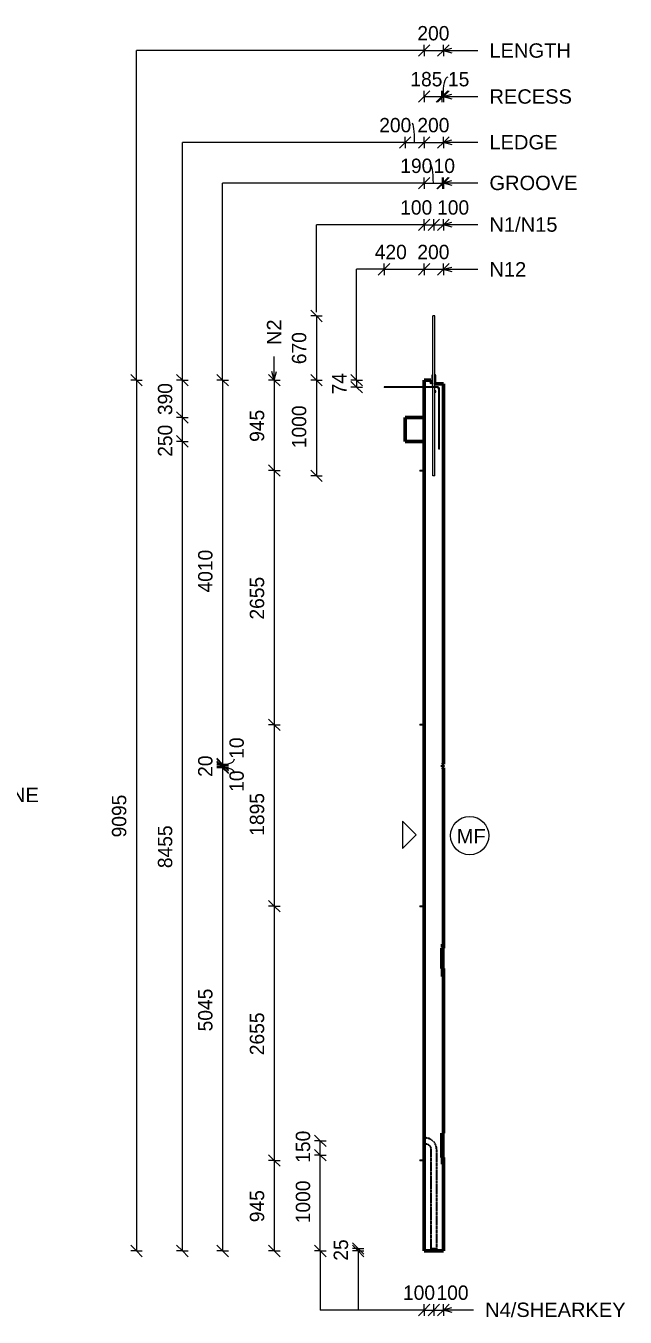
# Model space of a CAD drawing. Header units: millimetres. Extents: x 1002 to 19652, y -2551 to 13126.
# Drawn here: x 13392 to 19652, y -2087 to 11400 of the extents above; entities that cross this region are included whole.
import ezdxf

# ---------------------------------------------------------------- set-up
doc = ezdxf.new("R2010")
doc.units = ezdxf.units.MM
doc.linetypes.add('Dash', pattern=[6.36, 3.18, -3.18])
for name, color, linetype, lineweight in [('A-ANNO-DIMS', 211, 'Continuous', 9), ('A-ANNO-DIMS-60', 211, 'Continuous', 9), ('A-DETL-THIN', 151, 'Continuous', 18), ('A-GENM', 13, 'Continuous', 18), ('A-WALL', 113, 'Continuous', 25), ('A-WALL-HDLN', 110, 'Dash', 25), ('G-ANNO-TEXT', 231, 'Continuous', 9), ('S-BEAM', 12, 'Continuous', 18), ('S-RBAR', 171, 'Continuous', 18)]:
    doc.layers.add(name, color=color, linetype=linetype, lineweight=lineweight)
doc.styles.add('Arial_1', font='arial.ttf', dxfattribs={"height": 150})
doc.styles.add('Nirmala UI Semilight', font='NirmalaS.ttf', dxfattribs={"height": 150})
doc.dimstyles.new('Arrow_Filled_-_2_5_NI_UI', dxfattribs={"dimscale": 304.8, "dimtxt": 157.104592, "dimasz": 0.393701, "dimexe": 0.19685, "dimexo": 0.0625, "dimgap": 0.19685, "dimtad": 1, "dimdec": 0, "dimzin": 0, "dimdsep": 46, "dimtxsty": 'Nirmala UI Semilight', "dimblk1": 'OBLIQUE', "dimblk2": 'OBLIQUE', "dimsah": 1, "dimcen": 0.09, "dimazin": 0, "dimtfac": 1, "dimtdec": 4, "dimtix": 1, "dimtmove": 2, "dimatfit": 3, "dimfxl": 0.19685, "dimfxlon": 1, "dimtvp": 1, "dimtolj": 1, "dimtzin": 0, "dimarcsym": 2})
doc.dimstyles.new('Arrow_Filled_-_2_5_NI_UI_1', dxfattribs={"dimscale": 304.8, "dimtxt": 157.104592, "dimasz": 0.393701, "dimexe": 0.19685, "dimexo": 0.0625, "dimgap": 0.19685, "dimtad": 1, "dimdec": 0, "dimzin": 0, "dimdsep": 46, "dimtxsty": 'Nirmala UI Semilight', "dimblk1": 'OBLIQUE', "dimblk2": 'OBLIQUE', "dimsah": 1, "dimcen": 0.09, "dimazin": 0, "dimtfac": 1, "dimtdec": 4, "dimtix": 1, "dimtmove": 0, "dimatfit": 3, "dimfxl": 0.19685, "dimfxlon": 1, "dimtvp": 1, "dimtolj": 1, "dimtzin": 0, "dimarcsym": 2})
doc.dimstyles.new('Arrow_Filled_-_2_5_NI_UI_2', dxfattribs={"dimscale": 304.8, "dimtxt": 157.104592, "dimasz": 0.393701, "dimexe": 0.19685, "dimexo": 0.0625, "dimgap": 0.19685, "dimtad": 1, "dimdec": 0, "dimzin": 0, "dimdsep": 46, "dimtxsty": 'Nirmala UI Semilight', "dimblk1": 'OBLIQUE', "dimblk2": 'OBLIQUE', "dimsah": 1, "dimcen": 0.09, "dimazin": 0, "dimtfac": 1, "dimtdec": 4, "dimtix": 1, "dimtmove": 1, "dimatfit": 3, "dimfxl": 0.19685, "dimfxlon": 1, "dimtvp": 1, "dimtolj": 1, "dimtzin": 0, "dimarcsym": 2})

# ---------------------------------------------------------------- blocks, each defined once
blk = doc.blocks.new('M_Rectangular Corbel - M_Rectangular Corbel-2189266-Elevation Right')
at = {"layer": 'S-BEAM', "lineweight": 50}
for p, q in [((12914, 7310), (12714, 7310)), ((12714, 7310), (12714, 7060)), ((12914, 7060), (12914, 7310)), ((12714, 7060), (12914, 7060))]:
    blk.add_line(p, q, dxfattribs=at)
blk = doc.blocks.new('RR spread anchor face based - RR-SA-4_0-180-1726831-Elevation Right')
at = {"layer": 'A-GENM'}
for p, q in [((12996, 7754), (12994, 7749)), ((12994, 7749), (12994, 7661)), ((13004, 7754), (12996, 7754)), ((13031, 7754), (13024, 7754)), ((13034, 7749), (13031, 7754)), ((13034, 7660), (13034, 7749)), ((13034, 7587), (13024, 7587)), ((13024, 7575), (13034, 7575)), ((13034, 7575), (13034, 7587))]:
    blk.add_line(p, q, dxfattribs=at)
blk = doc.blocks.new('RR spread anchor face based - RR-SA-2_5-200-1726821-Elevation Right')
at = {"layer": 'A-GENM'}
for p, q in [((12869, 6760), (12874, 6760)), ((12869, 6760), (12869, 6750)), ((12874, 6750), (12869, 6750)), ((12874, 6760), (12914, 6760)), ((12874, 6760), (12874, 6750)), ((12914, 6750), (12874, 6750))]:
    blk.add_line(p, q, dxfattribs=at)
blk = doc.blocks.new('DIMBLOCK110-Elevation Right')
at = {"layer": 'A-ANNO-DIMS-60'}
for p, q in [((14547, 7700), (14487, 7760)), ((14547, 7700), (14487, 7700)), ((14547, 7700), (14547, -1395)), ((14547, 7700), (14607, 7640)), ((14547, 7700), (14607, 7700)), ((14547, -1395), (14487, -1335)), ((14547, -1395), (14487, -1395)), ((14547, -1395), (14607, -1455)), ((14547, -1395), (14607, -1395))]:
    blk.add_line(p, q, dxfattribs=at)
at = {"layer": 'A-ANNO-DIMS-60', "color": 0, "insert": (14291, 2924), "char_height": 150, "width": 548.44, "attachment_point": 1, "rotation": 90, "line_spacing_factor": 1.142579, "style": 'Nirmala UI Semilight'}
blk.add_mtext('9095', dxfattribs=at)
blk = doc.blocks.new('_Oblique')
at = {"color": 0, "linetype": 'ByBlock', "lineweight": -2}
blk.add_line((-0.5, -0.5), (0.5, 0.5), dxfattribs=at)
blk = doc.blocks.new('DIMBLOCK111-Elevation Right')
at = {"layer": 'A-ANNO-DIMS-60'}
for p, q in [((16863, -1370), (16803, -1310)), ((16863, -1395), (16803, -1335)), ((16863, -1370), (16803, -1370)), ((16863, -1395), (16803, -1395)), ((16863, -1395), (16863, -1370)), ((16863, -1370), (16923, -1430)), ((16863, -1370), (16923, -1370)), ((16863, -1395), (16923, -1455)), ((16863, -1395), (16923, -1395))]:
    blk.add_line(p, q, dxfattribs=at)
at = {"layer": 'A-ANNO-DIMS-60', "color": 0, "insert": (16607, -1497), "char_height": 150, "width": 274.22, "attachment_point": 1, "rotation": 90, "line_spacing_factor": 1.142579, "style": 'Nirmala UI Semilight'}
blk.add_mtext('25', dxfattribs=at)
blk = doc.blocks.new('DIMBLOCK112-Elevation Right')
at = {"layer": 'A-ANNO-DIMS-60'}
for p, q in [((16467, -395), (16407, -335)), ((16467, -395), (16407, -395)), ((16467, -1395), (16467, -395)), ((16467, -395), (16527, -455)), ((16467, -395), (16527, -395)), ((16467, -1395), (16407, -1335)), ((16467, -1395), (16407, -1395)), ((16467, -1395), (16527, -1455)), ((16467, -1395), (16527, -1395))]:
    blk.add_line(p, q, dxfattribs=at)
at = {"layer": 'A-ANNO-DIMS-60', "color": 0, "insert": (16211, -1106), "char_height": 150, "width": 507.31, "attachment_point": 1, "rotation": 90, "line_spacing_factor": 1.142579, "style": 'Nirmala UI Semilight'}
blk.add_mtext('1000', dxfattribs=at)
blk = doc.blocks.new('DIMBLOCK113-Elevation Right')
at = {"layer": 'A-ANNO-DIMS-60'}
for p, q in [((16467, -245), (16407, -185)), ((16467, -245), (16407, -245)), ((16467, -395), (16467, -245)), ((16467, -245), (16527, -305)), ((16467, -245), (16527, -245)), ((16467, -395), (16407, -335)), ((16467, -395), (16407, -395)), ((16467, -395), (16527, -455)), ((16467, -395), (16527, -395))]:
    blk.add_line(p, q, dxfattribs=at)
at = {"layer": 'A-ANNO-DIMS-60', "color": 0, "insert": (16211, -474), "char_height": 150, "width": 370.2, "attachment_point": 1, "rotation": 90, "line_spacing_factor": 1.142579, "style": 'Nirmala UI Semilight'}
blk.add_mtext('150', dxfattribs=at)
blk = doc.blocks.new('DIMBLOCK114-Elevation Right')
at = {"layer": 'A-ANNO-DIMS-60'}
for p, q in [((15027, 7060), (14967, 7120)), ((15027, 7060), (14967, 7060)), ((15027, -1395), (15027, 7060)), ((15027, 7060), (15087, 7000)), ((15027, 7060), (15087, 7060)), ((15027, -1395), (14967, -1335)), ((15027, -1395), (14967, -1395)), ((15027, -1395), (15087, -1455)), ((15027, -1395), (15087, -1395))]:
    blk.add_line(p, q, dxfattribs=at)
at = {"layer": 'A-ANNO-DIMS-60', "color": 0, "insert": (14771, 2603), "char_height": 150, "width": 551.87, "attachment_point": 1, "rotation": 90, "line_spacing_factor": 1.142579, "style": 'Nirmala UI Semilight'}
blk.add_mtext('8455', dxfattribs=at)
blk = doc.blocks.new('DIMBLOCK115-Elevation Right')
at = {"layer": 'A-ANNO-DIMS-60'}
for p, q in [((15027, 7310), (14967, 7370)), ((15027, 7310), (14967, 7310)), ((15027, 7060), (15027, 7310)), ((15027, 7310), (15087, 7250)), ((15027, 7310), (15087, 7310)), ((15027, 7060), (14967, 7120)), ((15027, 7060), (14967, 7060)), ((15027, 7060), (15087, 7000)), ((15027, 7060), (15087, 7060))]:
    blk.add_line(p, q, dxfattribs=at)
at = {"layer": 'A-ANNO-DIMS-60', "color": 0, "insert": (14771, 6899), "char_height": 150, "width": 411.33, "attachment_point": 1, "rotation": 90, "line_spacing_factor": 1.142579, "style": 'Nirmala UI Semilight'}
blk.add_mtext('250', dxfattribs=at)
blk = doc.blocks.new('DIMBLOCK116-Elevation Right')
at = {"layer": 'A-ANNO-DIMS-60'}
for p, q in [((15027, 7700), (14967, 7760)), ((15027, 7700), (14967, 7700)), ((15027, 7310), (15027, 7700)), ((15027, 7700), (15087, 7640)), ((15027, 7700), (15087, 7700)), ((15027, 7310), (14967, 7370)), ((15027, 7310), (14967, 7310)), ((15027, 7310), (15087, 7250)), ((15027, 7310), (15087, 7310))]:
    blk.add_line(p, q, dxfattribs=at)
at = {"layer": 'A-ANNO-DIMS-60', "color": 0, "insert": (14771, 7334), "char_height": 150, "width": 411.33, "attachment_point": 1, "rotation": 90, "line_spacing_factor": 1.142579, "style": 'Nirmala UI Semilight'}
blk.add_mtext('390', dxfattribs=at)
blk = doc.blocks.new('DIMBLOCK117-Elevation Right')
at = {"layer": 'A-ANNO-DIMS-60'}
for p, q in [((15987, 7700), (15927, 7760)), ((15987, 7700), (15927, 7700)), ((15987, 7700), (15987, 6755)), ((15987, 7700), (16047, 7640)), ((15987, 7700), (16047, 7700)), ((15987, 6755), (15927, 6815)), ((15987, 6755), (15927, 6755)), ((15987, 6755), (16047, 6695)), ((15987, 6755), (16047, 6755))]:
    blk.add_line(p, q, dxfattribs=at)
at = {"layer": 'A-ANNO-DIMS-60', "color": 0, "insert": (15731, 7055), "char_height": 150, "width": 414.76, "attachment_point": 1, "rotation": 90, "line_spacing_factor": 1.142579, "style": 'Nirmala UI Semilight'}
blk.add_mtext('945', dxfattribs=at)
blk = doc.blocks.new('DIMBLOCK118-Elevation Right')
at = {"layer": 'A-ANNO-DIMS-60'}
for p, q in [((15987, 6755), (15927, 6815)), ((15987, 6755), (15927, 6755)), ((15987, 6755), (15987, 4100)), ((15987, 6755), (16047, 6695)), ((15987, 6755), (16047, 6755)), ((15987, 4100), (15927, 4160)), ((15987, 4100), (15927, 4100)), ((15987, 4100), (16047, 4040)), ((15987, 4100), (16047, 4100))]:
    blk.add_line(p, q, dxfattribs=at)
at = {"layer": 'A-ANNO-DIMS-60', "color": 0, "insert": (15731, 5199), "char_height": 150, "width": 548.44, "attachment_point": 1, "rotation": 90, "line_spacing_factor": 1.142579, "style": 'Nirmala UI Semilight'}
blk.add_mtext('2655', dxfattribs=at)
blk = doc.blocks.new('DIMBLOCK119-Elevation Right')
at = {"layer": 'A-ANNO-DIMS-60'}
for p, q in [((15987, 4100), (15927, 4160)), ((15987, 4100), (15927, 4100)), ((15987, 4100), (15987, 2205)), ((15987, 4100), (16047, 4040)), ((15987, 4100), (16047, 4100)), ((15987, 2205), (15927, 2265)), ((15987, 2205), (15927, 2205)), ((15987, 2205), (16047, 2145)), ((15987, 2205), (16047, 2205))]:
    blk.add_line(p, q, dxfattribs=at)
at = {"layer": 'A-ANNO-DIMS-60', "color": 0, "insert": (15731, 2941), "char_height": 150, "width": 507.31, "attachment_point": 1, "rotation": 90, "line_spacing_factor": 1.142579, "style": 'Nirmala UI Semilight'}
blk.add_mtext('1895', dxfattribs=at)
blk = doc.blocks.new('DIMBLOCK120-Elevation Right')
at = {"layer": 'A-ANNO-DIMS-60'}
for p, q in [((15987, 2205), (15927, 2265)), ((15987, 2205), (15927, 2205)), ((15987, 2205), (15987, -450)), ((15987, 2205), (16047, 2145)), ((15987, 2205), (16047, 2205)), ((15987, -450), (15927, -390)), ((15987, -450), (15927, -450)), ((15987, -450), (16047, -510)), ((15987, -450), (16047, -450))]:
    blk.add_line(p, q, dxfattribs=at)
at = {"layer": 'A-ANNO-DIMS-60', "color": 0, "insert": (15731, 649), "char_height": 150, "width": 548.44, "attachment_point": 1, "rotation": 90, "line_spacing_factor": 1.142579, "style": 'Nirmala UI Semilight'}
blk.add_mtext('2655', dxfattribs=at)
blk = doc.blocks.new('DIMBLOCK121-Elevation Right')
at = {"layer": 'A-ANNO-DIMS-60'}
for p, q in [((15987, -450), (15927, -390)), ((15987, -450), (15927, -450)), ((15987, -450), (15987, -1395)), ((15987, -450), (16047, -510)), ((15987, -450), (16047, -450)), ((15987, -1395), (15927, -1335)), ((15987, -1395), (15927, -1395)), ((15987, -1395), (16047, -1455)), ((15987, -1395), (16047, -1395))]:
    blk.add_line(p, q, dxfattribs=at)
at = {"layer": 'A-ANNO-DIMS-60', "color": 0, "insert": (15731, -1095), "char_height": 150, "width": 414.76, "attachment_point": 1, "rotation": 90, "line_spacing_factor": 1.142579, "style": 'Nirmala UI Semilight'}
blk.add_mtext('945', dxfattribs=at)
blk = doc.blocks.new('DIMBLOCK122-Elevation Right')
at = {"layer": 'A-ANNO-DIMS-60'}
for p, q in [((17553, 9757), (17493, 9697)), ((17553, 9757), (17613, 9817)), ((17553, 9757), (17553, 9817)), ((17553, 9757), (17743, 9757)), ((17553, 9757), (17553, 9697)), ((17743, 9757), (17683, 9697)), ((17743, 9757), (17803, 9817)), ((17743, 9757), (17743, 9817)), ((17743, 9757), (17743, 9697))]:
    blk.add_line(p, q, dxfattribs=at)
blk.add_ellipse((17612, 9757), major_axis=(0, 203), ratio=0.177622, start_param=4.712389, end_param=6.283185, dxfattribs=at)
at = {"layer": 'A-ANNO-DIMS-60', "color": 0, "insert": (17303, 10013), "char_height": 150, "width": 370.2, "attachment_point": 1, "line_spacing_factor": 1.142579, "style": 'Nirmala UI Semilight'}
blk.add_mtext('190', dxfattribs=at)
blk = doc.blocks.new('DIMBLOCK123-Elevation Right')
at = {"layer": 'A-ANNO-DIMS-60'}
for p, q in [((17743, 9757), (17683, 9697)), ((17753, 9757), (17693, 9697)), ((17743, 9757), (17803, 9817)), ((17743, 9757), (17743, 9817)), ((17743, 9757), (17753, 9757)), ((17743, 9757), (17743, 9697)), ((17753, 9757), (17813, 9817)), ((17753, 9757), (17753, 9817)), ((17753, 9757), (17753, 9697))]:
    blk.add_line(p, q, dxfattribs=at)
at = {"layer": 'A-ANNO-DIMS-60', "color": 0, "insert": (17651, 10013), "char_height": 150, "width": 233.09, "attachment_point": 1, "line_spacing_factor": 1.142579, "style": 'Nirmala UI Semilight'}
blk.add_mtext('10', dxfattribs=at)
blk = doc.blocks.new('DIMBLOCK124-Elevation Right')
at = {"layer": 'A-ANNO-DIMS-60'}
for p, q in [((15447, 7700), (15387, 7760)), ((15447, 7700), (15387, 7700)), ((15447, 7700), (15447, 3690)), ((15447, 7700), (15507, 7640)), ((15447, 7700), (15507, 7700)), ((15447, 3690), (15387, 3750)), ((15447, 3690), (15387, 3690)), ((15447, 3690), (15507, 3630)), ((15447, 3690), (15507, 3690))]:
    blk.add_line(p, q, dxfattribs=at)
at = {"layer": 'A-ANNO-DIMS-60', "color": 0, "insert": (15191, 5482), "char_height": 150, "width": 510.73, "attachment_point": 1, "rotation": 90, "line_spacing_factor": 1.142579, "style": 'Nirmala UI Semilight'}
blk.add_mtext('4010', dxfattribs=at)
blk = doc.blocks.new('DIMBLOCK125-Elevation Right')
at = {"layer": 'A-ANNO-DIMS-60'}
for p, q in [((15447, 3690), (15387, 3750)), ((15447, 3680), (15387, 3740)), ((15447, 3690), (15387, 3690)), ((15447, 3680), (15387, 3680)), ((15447, 3690), (15447, 3680)), ((15447, 3690), (15507, 3630)), ((15447, 3690), (15507, 3690)), ((15447, 3680), (15507, 3620)), ((15447, 3680), (15507, 3680))]:
    blk.add_line(p, q, dxfattribs=at)
blk.add_ellipse((15447, 3745), major_axis=(124, 0), ratio=0.485739, start_param=4.712389, end_param=6.283185, dxfattribs=at)
at = {"layer": 'A-ANNO-DIMS-60', "color": 0, "insert": (15518, 3745), "char_height": 150, "width": 233.09, "attachment_point": 1, "rotation": 90, "line_spacing_factor": 1.142579, "style": 'Nirmala UI Semilight'}
blk.add_mtext('10', dxfattribs=at)
blk = doc.blocks.new('DIMBLOCK126-Elevation Right')
at = {"layer": 'A-ANNO-DIMS-60'}
for p, q in [((15447, 3680), (15387, 3740)), ((15447, 3660), (15387, 3720)), ((15447, 3680), (15387, 3680)), ((15447, 3660), (15387, 3660)), ((15447, 3680), (15447, 3660)), ((15447, 3680), (15507, 3620)), ((15447, 3680), (15507, 3680)), ((15447, 3660), (15507, 3600)), ((15447, 3660), (15507, 3660))]:
    blk.add_line(p, q, dxfattribs=at)
at = {"layer": 'A-ANNO-DIMS-60', "color": 0, "insert": (15191, 3556), "char_height": 150, "width": 274.22, "attachment_point": 1, "rotation": 90, "line_spacing_factor": 1.142579, "style": 'Nirmala UI Semilight'}
blk.add_mtext('20', dxfattribs=at)
blk = doc.blocks.new('DIMBLOCK127-Elevation Right')
at = {"layer": 'A-ANNO-DIMS-60'}
for p, q in [((15447, 3660), (15387, 3720)), ((15447, 3650), (15387, 3710)), ((15447, 3660), (15387, 3660)), ((15447, 3650), (15387, 3650)), ((15447, 3660), (15447, 3650)), ((15447, 3660), (15507, 3600)), ((15447, 3660), (15507, 3660)), ((15447, 3650), (15507, 3590)), ((15447, 3650), (15507, 3650))]:
    blk.add_line(p, q, dxfattribs=at)
blk.add_ellipse((15447, 3595), major_axis=(124, 0), ratio=0.485567, start_param=0, end_param=1.570796, dxfattribs=at)
at = {"layer": 'A-ANNO-DIMS-60', "color": 0, "insert": (15518, 3400), "char_height": 150, "width": 233.09, "attachment_point": 1, "rotation": 90, "line_spacing_factor": 1.142579, "style": 'Nirmala UI Semilight'}
blk.add_mtext('10', dxfattribs=at)
blk = doc.blocks.new('DIMBLOCK128-Elevation Right')
at = {"layer": 'A-ANNO-DIMS-60'}
for p, q in [((15447, 3650), (15387, 3710)), ((15447, 3650), (15387, 3650)), ((15447, 3650), (15447, -1395)), ((15447, 3650), (15507, 3590)), ((15447, 3650), (15507, 3650)), ((15447, -1395), (15387, -1335)), ((15447, -1395), (15387, -1395)), ((15447, -1395), (15507, -1455)), ((15447, -1395), (15507, -1395))]:
    blk.add_line(p, q, dxfattribs=at)
at = {"layer": 'A-ANNO-DIMS-60', "color": 0, "insert": (15191, 898), "char_height": 150, "width": 551.87, "attachment_point": 1, "rotation": 90, "line_spacing_factor": 1.142579, "style": 'Nirmala UI Semilight'}
blk.add_mtext('5045', dxfattribs=at)
blk = doc.blocks.new('DIMBLOCK129-Elevation Right')
at = {"layer": 'A-ANNO-DIMS-60'}
for p, q in [((17553, 11142), (17613, 11202)), ((17553, 11142), (17553, 11202)), ((17753, 11142), (17813, 11202)), ((17753, 11142), (17753, 11202)), ((17553, 11142), (17493, 11082)), ((17553, 11142), (17753, 11142)), ((17553, 11142), (17553, 11082)), ((17753, 11142), (17693, 11082)), ((17753, 11142), (17753, 11082))]:
    blk.add_line(p, q, dxfattribs=at)
at = {"layer": 'A-ANNO-DIMS-60', "color": 0, "insert": (17481, 11398), "char_height": 150, "width": 411.33, "attachment_point": 1, "line_spacing_factor": 1.142579, "style": 'Nirmala UI Semilight'}
blk.add_mtext('200', dxfattribs=at)
blk = doc.blocks.new('DIMBLOCK130-Elevation Right')
at = {"layer": 'A-ANNO-DIMS-60'}
for p, q in [((17553, 9322), (17493, 9262)), ((17553, 9322), (17613, 9382)), ((17553, 9322), (17553, 9382)), ((17553, 9322), (17653, 9322)), ((17553, 9322), (17553, 9262)), ((17653, 9322), (17593, 9262)), ((17653, 9322), (17713, 9382)), ((17653, 9322), (17653, 9382)), ((17653, 9322), (17653, 9262))]:
    blk.add_line(p, q, dxfattribs=at)
at = {"layer": 'A-ANNO-DIMS-60', "color": 0, "insert": (17302, 9578), "char_height": 150, "width": 370.2, "attachment_point": 1, "line_spacing_factor": 1.142579, "style": 'Nirmala UI Semilight'}
blk.add_mtext('100', dxfattribs=at)
blk = doc.blocks.new('DIMBLOCK131-Elevation Right')
at = {"layer": 'A-ANNO-DIMS-60'}
for p, q in [((17653, 9322), (17593, 9262)), ((17653, 9322), (17713, 9382)), ((17653, 9322), (17653, 9382)), ((17653, 9322), (17753, 9322)), ((17653, 9322), (17653, 9262)), ((17753, 9322), (17693, 9262)), ((17753, 9322), (17813, 9382)), ((17753, 9322), (17753, 9382)), ((17753, 9322), (17753, 9262))]:
    blk.add_line(p, q, dxfattribs=at)
at = {"layer": 'A-ANNO-DIMS-60', "color": 0, "insert": (17687, 9578), "char_height": 150, "width": 370.2, "attachment_point": 1, "line_spacing_factor": 1.142579, "style": 'Nirmala UI Semilight'}
blk.add_mtext('100', dxfattribs=at)
blk = doc.blocks.new('DIMBLOCK132-Elevation Right')
at = {"layer": 'A-ANNO-DIMS-60'}
for p, q in [((17353, 10182), (17293, 10122)), ((17353, 10182), (17413, 10242)), ((17353, 10182), (17353, 10242)), ((17353, 10182), (17553, 10182)), ((17353, 10182), (17353, 10122)), ((17553, 10182), (17493, 10122)), ((17553, 10182), (17613, 10242)), ((17553, 10182), (17553, 10242)), ((17553, 10182), (17553, 10122))]:
    blk.add_line(p, q, dxfattribs=at)
blk.add_ellipse((17426, 10182), major_axis=(0, 203), ratio=0.132512, start_param=4.712389, end_param=6.283185, dxfattribs=at)
at = {"layer": 'A-ANNO-DIMS-60', "color": 0, "insert": (17083, 10438), "char_height": 150, "width": 411.33, "attachment_point": 1, "line_spacing_factor": 1.142579, "style": 'Nirmala UI Semilight'}
blk.add_mtext('200', dxfattribs=at)
blk = doc.blocks.new('DIMBLOCK133-Elevation Right')
at = {"layer": 'A-ANNO-DIMS-60'}
for p, q in [((17553, 10182), (17493, 10122)), ((17553, 10182), (17613, 10242)), ((17553, 10182), (17553, 10242)), ((17553, 10182), (17753, 10182)), ((17553, 10182), (17553, 10122)), ((17753, 10182), (17693, 10122)), ((17753, 10182), (17813, 10242)), ((17753, 10182), (17753, 10242)), ((17753, 10182), (17753, 10122))]:
    blk.add_line(p, q, dxfattribs=at)
at = {"layer": 'A-ANNO-DIMS-60', "color": 0, "insert": (17481, 10438), "char_height": 150, "width": 411.33, "attachment_point": 1, "line_spacing_factor": 1.142579, "style": 'Nirmala UI Semilight'}
blk.add_mtext('200', dxfattribs=at)
blk = doc.blocks.new('DIMBLOCK134-Elevation Right')
at = {"layer": 'A-ANNO-DIMS-60'}
for p, q in [((16427, 8370), (16367, 8430)), ((16427, 8370), (16367, 8370)), ((16427, 8370), (16427, 7700)), ((16427, 8370), (16487, 8310)), ((16427, 8370), (16487, 8370)), ((16427, 7700), (16367, 7760)), ((16427, 7700), (16367, 7700)), ((16427, 7700), (16487, 7640)), ((16427, 7700), (16487, 7700))]:
    blk.add_line(p, q, dxfattribs=at)
at = {"layer": 'A-ANNO-DIMS-60', "color": 0, "insert": (16171, 7866), "char_height": 150, "width": 404.47, "attachment_point": 1, "rotation": 90, "line_spacing_factor": 1.142579, "style": 'Nirmala UI Semilight'}
blk.add_mtext('670', dxfattribs=at)
blk = doc.blocks.new('DIMBLOCK135-Elevation Right')
at = {"layer": 'A-ANNO-DIMS-60'}
for p, q in [((16427, 7700), (16367, 7760)), ((16427, 7700), (16367, 7700)), ((16427, 7700), (16427, 6700)), ((16427, 7700), (16487, 7640)), ((16427, 7700), (16487, 7700)), ((16427, 6700), (16367, 6760)), ((16427, 6700), (16367, 6700)), ((16427, 6700), (16487, 6640)), ((16427, 6700), (16487, 6700))]:
    blk.add_line(p, q, dxfattribs=at)
at = {"layer": 'A-ANNO-DIMS-60', "color": 0, "insert": (16171, 6989), "char_height": 150, "width": 507.31, "attachment_point": 1, "rotation": 90, "line_spacing_factor": 1.142579, "style": 'Nirmala UI Semilight'}
blk.add_mtext('1000', dxfattribs=at)
blk = doc.blocks.new('DIMBLOCK136-Elevation Right')
at = {"layer": 'A-ANNO-DIMS-60'}
for p, q in [((16847, 7700), (16787, 7760)), ((16847, 7700), (16787, 7700)), ((16847, 7700), (16847, 7626)), ((16847, 7700), (16907, 7640)), ((16847, 7700), (16907, 7700)), ((16847, 7626), (16787, 7686)), ((16847, 7626), (16787, 7626)), ((16847, 7626), (16907, 7566)), ((16847, 7626), (16907, 7626))]:
    blk.add_line(p, q, dxfattribs=at)
at = {"layer": 'A-ANNO-DIMS-60', "color": 0, "insert": (16591, 7550), "char_height": 150, "width": 270.79, "attachment_point": 1, "rotation": 90, "line_spacing_factor": 1.142579, "style": 'Nirmala UI Semilight'}
blk.add_mtext('74', dxfattribs=at)
blk = doc.blocks.new('DIMBLOCK137-Elevation Right')
at = {"layer": 'A-ANNO-DIMS-60'}
for p, q in [((17133, 8857), (17193, 8917)), ((17133, 8857), (17133, 8917)), ((17553, 8857), (17613, 8917)), ((17553, 8857), (17553, 8917)), ((17133, 8857), (17073, 8797)), ((17133, 8857), (17553, 8857)), ((17133, 8857), (17133, 8797)), ((17553, 8857), (17493, 8797)), ((17553, 8857), (17553, 8797))]:
    blk.add_line(p, q, dxfattribs=at)
at = {"layer": 'A-ANNO-DIMS-60', "color": 0, "insert": (17036, 9113), "char_height": 150, "width": 414.76, "attachment_point": 1, "line_spacing_factor": 1.142579, "style": 'Nirmala UI Semilight'}
blk.add_mtext('420', dxfattribs=at)
blk = doc.blocks.new('DIMBLOCK138-Elevation Right')
at = {"layer": 'A-ANNO-DIMS-60'}
for p, q in [((17553, 8857), (17613, 8917)), ((17553, 8857), (17553, 8917)), ((17753, 8857), (17813, 8917)), ((17753, 8857), (17753, 8917)), ((17553, 8857), (17493, 8797)), ((17553, 8857), (17753, 8857)), ((17553, 8857), (17553, 8797)), ((17753, 8857), (17693, 8797)), ((17753, 8857), (17753, 8797))]:
    blk.add_line(p, q, dxfattribs=at)
at = {"layer": 'A-ANNO-DIMS-60', "color": 0, "insert": (17481, 9113), "char_height": 150, "width": 411.33, "attachment_point": 1, "line_spacing_factor": 1.142579, "style": 'Nirmala UI Semilight'}
blk.add_mtext('200', dxfattribs=at)
blk = doc.blocks.new('DIMBLOCK139-Elevation Right')
at = {"layer": 'A-ANNO-DIMS-60'}
for p, q in [((17553, -2012), (17493, -2072)), ((17553, -2012), (17613, -1952)), ((17553, -2012), (17553, -1952)), ((17553, -2012), (17653, -2012)), ((17553, -2012), (17553, -2072)), ((17653, -2012), (17593, -2072)), ((17653, -2012), (17713, -1952)), ((17653, -2012), (17653, -1952)), ((17653, -2012), (17653, -2072))]:
    blk.add_line(p, q, dxfattribs=at)
at = {"layer": 'A-ANNO-DIMS-60', "color": 0, "insert": (17331, -1756), "char_height": 150, "width": 370.2, "attachment_point": 1, "line_spacing_factor": 1.142579, "style": 'Nirmala UI Semilight'}
blk.add_mtext('100', dxfattribs=at)
blk = doc.blocks.new('DIMBLOCK140-Elevation Right')
at = {"layer": 'A-ANNO-DIMS-60'}
for p, q in [((17653, -2012), (17593, -2072)), ((17653, -2012), (17713, -1952)), ((17653, -2012), (17653, -1952)), ((17653, -2012), (17753, -2012)), ((17653, -2012), (17653, -2072)), ((17753, -2012), (17693, -2072)), ((17753, -2012), (17813, -1952)), ((17753, -2012), (17753, -1952)), ((17753, -2012), (17753, -2072))]:
    blk.add_line(p, q, dxfattribs=at)
at = {"layer": 'A-ANNO-DIMS-60', "color": 0, "insert": (17681, -1756), "char_height": 150, "width": 370.2, "attachment_point": 1, "line_spacing_factor": 1.142579, "style": 'Nirmala UI Semilight'}
blk.add_mtext('100', dxfattribs=at)
blk = doc.blocks.new('DIMBLOCK141-Elevation Right')
at = {"layer": 'A-ANNO-DIMS-60'}
for p, q in [((17553, 10662), (17493, 10602)), ((17553, 10662), (17613, 10722)), ((17553, 10662), (17553, 10722)), ((17553, 10662), (17738, 10662)), ((17553, 10662), (17553, 10602)), ((17738, 10662), (17678, 10602)), ((17738, 10662), (17798, 10722)), ((17738, 10662), (17738, 10722)), ((17738, 10662), (17738, 10602))]:
    blk.add_line(p, q, dxfattribs=at)
at = {"layer": 'A-ANNO-DIMS-60', "color": 0, "insert": (17408, 10918), "char_height": 150, "width": 370.2, "attachment_point": 1, "line_spacing_factor": 1.142579, "style": 'Nirmala UI Semilight'}
blk.add_mtext('185', dxfattribs=at)
blk = doc.blocks.new('DIMBLOCK142-Elevation Right')
at = {"layer": 'A-ANNO-DIMS-60'}
for p, q in [((17738, 10662), (17678, 10602)), ((17753, 10662), (17693, 10602)), ((17738, 10662), (17798, 10722)), ((17738, 10662), (17738, 10722)), ((17738, 10662), (17753, 10662)), ((17738, 10662), (17738, 10602)), ((17753, 10662), (17813, 10722)), ((17753, 10662), (17753, 10722)), ((17753, 10662), (17753, 10602))]:
    blk.add_line(p, q, dxfattribs=at)
blk.add_ellipse((17801, 10662), major_axis=(0, 203), ratio=0.276849, start_param=0, end_param=1.570796, dxfattribs=at)
at = {"layer": 'A-ANNO-DIMS-60', "color": 0, "insert": (17801, 10918), "char_height": 150, "width": 233.09, "attachment_point": 1, "line_spacing_factor": 1.142579, "style": 'Nirmala UI Semilight'}
blk.add_mtext('15', dxfattribs=at)

msp = doc.modelspace()

# ---------------------------------------------------------------- linework, layer by layer
at = {"layer": 'A-DETL-THIN'}
for p, q in [((14546.7, 7700), (14546.7, 11142.1)), ((17552.7, 11142.1), (14546.7, 11142.1)), ((15026.7, 7700), (15026.7, 10182.1)), ((17352.7, 10182.1), (15026.7, 10182.1)), ((15446.7, 7700), (15446.7, 9757.1)), ((17552.7, 9757.1), (15446.7, 9757.1)), ((16426.7, 8410), (16426.7, 9322.1)), ((17552.7, 9322.1), (16426.7, 9322.1)), ((16846.7, 7700), (16846.7, 8857.1)), ((17132.7, 8857.1), (16846.7, 8857.1)), ((17326.6, 3092.1), (17326.6, 2809.2)), ((17468.1, 2950.7), (17326.6, 3092.1)), ((17326.6, 2809.2), (17468.1, 2950.7)), ((16466.7, -1395), (16466.7, -2012.1)), ((16863, -1395), (16863, -2012.1)), ((17552.7, -2012.1), (16466.7, -2012.1))]:
    msp.add_line(p, q, dxfattribs=at)
msp.add_circle((18027.3, 2942.7), 200, dxfattribs=at)
at = {"layer": 'A-WALL', "lineweight": 50}
for p, q in [((17622.8, 7700), (17552.7, 7700)), ((17552.7, 7700), (17552.7, 7630)), ((17632.8, 7660), (17622.8, 7700)), ((17552.7, 7622), (17552.7, -1395)), ((17642.7, 7660), (17632.8, 7660)), ((17752.7, 7660), (17662.7, 7660)), ((17752.7, 3689.9), (17752.7, 7660)), ((17742.7, 3680), (17752.7, 3689.9)), ((17742.7, 3660), (17742.7, 3680)), ((17752.7, 3650.1), (17742.7, 3660)), ((17752.7, 1766), (17752.7, 3650.1)), ((17737.7, 1553.9), (17737.7, 1766)), ((17737.7, 1766), (17752.7, 1766)), ((17752.7, 1553.9), (17737.7, 1553.9)), ((17752.7, -163.4), (17752.7, 1553.9)), ((17737.7, -419.6), (17737.7, -163.4)), ((17737.7, -163.4), (17752.7, -163.4)), ((17752.7, -419.6), (17737.7, -419.6)), ((17752.7, -1395), (17752.7, -419.6)), ((17552.7, -1395), (17752.7, -1395))]:
    msp.add_line(p, q, dxfattribs=at)
at = {"layer": 'A-WALL'}
for p, q in [((17752.7, 1766), (17752.7, 1553.9)), ((17752.7, -163.4), (17752.7, -419.6))]:
    msp.add_line(p, q, dxfattribs=at)
at = {"layer": 'A-WALL-HDLN'}
for p, q in [((17752.7, 1810), (17737.7, 1810)), ((17737.7, 1766), (17737.7, 1810)), ((17752.7, 1772.2), (17737.7, 1772.2)), ((17737.7, 1510), (17737.7, 1553.9)), ((17737.7, 1510), (17752.7, 1510)), ((17737.7, 1472.2), (17737.7, 1509.2)), ((17737.7, 1472.2), (17752.7, 1472.2)), ((17562.7, -215), (17552.7, -215)), ((17752.7, -190), (17737.7, -190)), ((17552.7, -275), (17562.7, -275)), ((17622.7, -335), (17622.7, -1376.3)), ((17682.7, -1376.3), (17682.7, -335)), ((17737.7, -490), (17737.7, -420)), ((17737.7, -490), (17752.7, -490)), ((17615.2, -1395), (17622.6, -1376.3)), ((17625.2, -1370), (17680.2, -1370)), ((17682.7, -1376.3), (17690.2, -1395))]:
    msp.add_line(p, q, dxfattribs=at)
at = {"layer": 'A-WALL-HDLN', "flags": 128}
for points in [[(17682.7, -335), (17682.6, -330.2), (17682.3, -325.4), (17681.8, -320.6), (17681.1, -315.9), (17680.3, -311.2), (17679.2, -306.5), (17678, -301.8), (17676.6, -297.3), (17675, -292.7), (17673.2, -288.3), (17671.2, -283.9), (17669.1, -279.6), (17666.8, -275.4), (17664.3, -271.3), (17661.7, -267.2), (17658.9, -263.3), (17656, -259.5), (17652.9, -255.9), (17649.6, -252.3), (17646.3, -248.9), (17642.8, -245.6), (17639.1, -242.5), (17635.4, -239.5), (17631.5, -236.7), (17627.5, -234), (17623.4, -231.5), (17619.2, -229.2), (17614.9, -227), (17610.6, -225), (17606.1, -223.2), (17601.6, -221.5), (17597.1, -220), (17592.4, -218.8), (17587.8, -217.7), (17583.1, -216.7), (17578.3, -216), (17573.5, -215.5), (17568.8, -215.2), (17564, -215), (17562.7, -215)], [(17562.7, -275), (17565.1, -275), (17567.5, -275.2), (17569.8, -275.4), (17572.2, -275.8), (17574.6, -276.2), (17576.9, -276.7), (17579.2, -277.3), (17581.5, -278), (17583.8, -278.8), (17586, -279.7), (17588.2, -280.7), (17590.4, -281.8), (17592.5, -282.9), (17594.5, -284.2), (17596.5, -285.5), (17598.5, -286.9), (17600.4, -288.3), (17602.2, -289.9), (17604, -291.5), (17605.7, -293.2), (17607.3, -295), (17608.9, -296.8), (17610.4, -298.7), (17611.8, -300.6), (17613.1, -302.6), (17614.4, -304.6), (17615.6, -306.7), (17616.7, -308.9), (17617.7, -311), (17618.6, -313.3), (17619.4, -315.5), (17620.1, -317.8), (17620.8, -320.1), (17621.3, -322.4), (17621.8, -324.8), (17622.1, -327.2), (17622.4, -329.6), (17622.6, -332), (17622.7, -334.4), (17622.7, -335)], [(17625.2, -1370), (17624.1, -1372.7), (17623.3, -1374.7), (17622.8, -1375.9), (17622.7, -1376.2)], [(17682.6, -1376.2), (17682.5, -1375.9), (17682, -1374.7), (17681.2, -1372.7), (17680.2, -1370)]]:
    msp.add_lwpolyline(points, dxfattribs=at)
at = {"layer": 'G-ANNO-TEXT', "color": 7}
for p, q in [((17752.3, 11142), (17842.3, 11166.1)), ((17752.3, 11142), (17842.3, 11117.8)), ((17752.3, 11142), (18113.9, 11142)), ((17752.3, 10662), (17842.3, 10686.1)), ((17752.3, 10662), (17842.3, 10637.8)), ((17752.3, 10662), (18113.9, 10662)), ((17752.3, 10184.5), (17842.3, 10208.6)), ((17752.3, 10184.5), (17842.3, 10160.3)), ((17752.3, 10184.5), (18113.9, 10184.5)), ((17752.3, 9759.5), (17842.3, 9783.6)), ((17752.3, 9759.5), (17842.3, 9735.3)), ((17752.3, 9759.5), (18113.9, 9759.5)), ((17752.3, 9324.5), (17842.3, 9348.6)), ((17752.3, 9324.5), (17842.3, 9300.3)), ((17752.3, 9324.5), (18113.9, 9324.5)), ((17752.3, 8857), (17842.3, 8881.1)), ((17752.3, 8857), (17842.3, 8832.8)), ((17752.3, 8857), (18113.9, 8857)), ((15984.4, 7699.6), (15984.4, 7945.8)), ((15984.4, 7699.6), (15960.3, 7789.6)), ((15984.4, 7699.6), (16008.5, 7789.6)), ((17752.3, -2009.7), (17842.3, -1985.6)), ((17752.3, -2009.7), (17842.3, -2033.8)), ((17752.3, -2009.7), (18069, -2009.7))]:
    msp.add_line(p, q, dxfattribs=at)
at = {"layer": 'S-RBAR'}
for p, q in [((17662.7, 8370), (17642.7, 8370)), ((17642.7, 7630), (17642.7, 8370)), ((17662.7, 7630), (17662.7, 8370)), ((17688.7, 7630), (17132.7, 7630)), ((17132.7, 7630), (17132.7, 7622)), ((17688.7, 7622), (17132.7, 7622)), ((17642.7, 6700), (17642.7, 7622)), ((17662.7, 6700), (17662.7, 7622)), ((17704.7, 6980.3), (17704.7, 7606)), ((17712.7, 6980.3), (17712.7, 7606)), ((17712.7, 6980.3), (17704.7, 6980.3)), ((17662.7, 6700), (17642.7, 6700))]:
    msp.add_line(p, q, dxfattribs=at)
for radius in [24, 16]:
    msp.add_arc((17688.7, 7606), radius, 0, 90, dxfattribs=at)

# ---------------------------------------------------------------- block references
at = {"layer": 'A-GENM'}
for name, p in [('RR spread anchor face based - RR-SA-4_0-180-1726831-Elevation Right', (4638.9, 0)), ('RR spread anchor face based - RR-SA-2_5-200-1726821-Elevation Right', (4638.9, 0)), ('RR spread anchor face based - RR-SA-2_5-200-1726821-Elevation Right', (4638.9, -2655)), ('RR spread anchor face based - RR-SA-2_5-200-1726821-Elevation Right', (4638.9, -4550)), ('RR spread anchor face based - RR-SA-2_5-200-1726821-Elevation Right', (4638.9, -7205))]:
    msp.add_blockref(name, p, dxfattribs=at)
at = {"layer": 'S-BEAM'}
msp.add_blockref('M_Rectangular Corbel - M_Rectangular Corbel-2189266-Elevation Right', (4638.9, 0), dxfattribs=at)

# ---------------------------------------------------------------- texts
at = {"layer": 'G-ANNO-TEXT', "color": 7, "char_height": 150, "attachment_point": 1, "style": 'Arial_1'}
for s, insert, width in [('LENGTH', (18233.9, 11217), 1029.367), ('RECESS', (18233.9, 10737), 1038.987), ('LEDGE', (18233.9, 10259.5), 856.202), ('GROOVE', (18233.9, 9834.5), 1111.139), ('N1/N15', (18233.9, 9399.5), 856.202), ('N12', (18233.9, 8932), 461.772), ('MEZANNINE', (12293.2, 3442.5), 1486.329), ('MF', (17892.3, 3012.1), 360.759), ('N4/SHEARKEY', (18189, -1934.7), 1770.126)]:
    msp.add_mtext(s, dxfattribs=dict(at, insert=insert, width=width))
at = {"layer": 'G-ANNO-TEXT', "color": 7, "insert": (15909.4, 8065.8), "char_height": 150, "width": 322.278, "attachment_point": 1, "rotation": 90, "style": 'Arial_1'}
msp.add_mtext('N2', dxfattribs=at)

# ---------------------------------------------------------------- dimensions: what is measured, and where the dimension line sits
at = {"layer": 'A-ANNO-DIMS'}
for base, p1, p2, override, picture, middle in [((17752.7, 11142.1), (17552.7, 11082.1), (17752.7, 11082.1), {"dimpost": '<>', "dimfxl": 200}, 'DIMBLOCK129-Elevation Right', (17652.7, 11279.6)), ((17752.7, 10182.1), (17552.7, 10122.1), (17752.7, 10122.1), {"dimpost": '<>', "dimfxl": 200}, 'DIMBLOCK133-Elevation Right', (17652.7, 10319.6)), ((17752.7, 9757.1), (17742.7, 9697.1), (17752.7, 9697.1), {"dimpost": '<>', "dimfxl": 9.940727}, 'DIMBLOCK123-Elevation Right', (17747.7, 9895)), ((17752.7, 8857.1), (17552.7, 8797.1), (17752.7, 8797.1), {"dimpost": '<>', "dimfxl": 200}, 'DIMBLOCK138-Elevation Right', (17652.7, 8994.6))]:
    dim = msp.add_linear_dim(base=base, p1=p1, p2=p2, dimstyle='Arrow_Filled_-_2_5_NI_UI_1', override=override, dxfattribs=at)
    dim.commit()
    dim.dimension.update_dxf_attribs({"geometry": picture, "text_midpoint": middle})
for base, p1, p2, dimstyle, override, picture, middle in [((17737.7, 10662.1), (17552.7, 10602.1), (17737.7, 10602.1), 'Arrow_Filled_-_2_5_NI_UI', {"dimpost": '<>', "dimfxl": 185}, 'DIMBLOCK141-Elevation Right', (17593.1, 10817.8)), ((17752.7, 10662.1), (17737.7, 10602.1), (17752.7, 10602.1), 'Arrow_Filled_-_2_5_NI_UI_2', {"dimpost": '<>', "dimfxl": 15}, 'DIMBLOCK142-Elevation Right', (17917.9, 10817.8)), ((17552.7, 10182.1), (17352.7, 10122.1), (17552.7, 10122.1), 'Arrow_Filled_-_2_5_NI_UI_2', {"dimpost": '<>', "dimfxl": 200}, 'DIMBLOCK132-Elevation Right', (17288.7, 10337.8)), ((17742.7, 9757.1), (17552.7, 9697.1), (17742.7, 9697.1), 'Arrow_Filled_-_2_5_NI_UI_2', {"dimpost": '<>', "dimfxl": 190.059273}, 'DIMBLOCK122-Elevation Right', (17488.3, 9912.8)), ((17652.7, 9322.1), (17552.7, 9262.1), (17652.7, 9262.1), 'Arrow_Filled_-_2_5_NI_UI', {"dimpost": '<>', "dimfxl": 100}, 'DIMBLOCK130-Elevation Right', (17487, 9477.8)), ((17752.7, 9322.1), (17652.7, 9262.1), (17752.7, 9262.1), 'Arrow_Filled_-_2_5_NI_UI', {"dimpost": '<>', "dimfxl": 100}, 'DIMBLOCK131-Elevation Right', (17872.1, 9477.8)), ((17552.7, 8857.1), (17132.7, 8797.1), (17552.7, 8797.1), 'Arrow_Filled_-_2_5_NI_UI', {"dimpost": '<>', "dimfxl": 420}, 'DIMBLOCK137-Elevation Right', (17243.1, 9012.8)), ((17652.7, -2012.1), (17552.7, -1952.1), (17652.7, -1952.1), 'Arrow_Filled_-_2_5_NI_UI', {"dimpost": '<>', "dimfxl": 100}, 'DIMBLOCK139-Elevation Right', (17516.1, -1856.4)), ((17752.7, -2012.1), (17652.7, -1952.1), (17752.7, -1952.1), 'Arrow_Filled_-_2_5_NI_UI', {"dimpost": '<>', "dimfxl": 100}, 'DIMBLOCK140-Elevation Right', (17865.6, -1856.4))]:
    dim = msp.add_linear_dim(base=base, p1=p1, p2=p2, dimstyle=dimstyle, override=override, dxfattribs=at)
    dim.commit()
    dim.dimension.update_dxf_attribs({"geometry": picture, "text_midpoint": middle, "dimtype": 160})
for base, p1, p2, override, picture, middle in [((16426.7, 7700), (16486.7, 8370), (16486.7, 7700), {"dimpost": '<>', "dimfxl": 670}, 'DIMBLOCK134-Elevation Right', (16289.2, 8035)), ((14546.7, -1395), (14606.7, 7700), (14606.7, -1395), {"dimpost": '<>', "dimfxl": 9095}, 'DIMBLOCK110-Elevation Right', (14409.2, 3152.5)), ((15026.7, 7700), (15086.7, 7310), (15086.7, 7700), {"dimpost": '<>', "dimfxl": 390}, 'DIMBLOCK116-Elevation Right', (14889.2, 7505)), ((15446.7, 3689.9), (15506.7, 7700), (15506.7, 3689.9), {"dimpost": '<>', "dimfxl": 4010.059273}, 'DIMBLOCK124-Elevation Right', (15308.8, 5695)), ((15986.7, 6755), (16046.7, 7700), (16046.7, 6755), {"dimpost": '<>', "dimfxl": 945}, 'DIMBLOCK117-Elevation Right', (15849.2, 7227.5)), ((16426.7, 6700), (16486.7, 7700), (16486.7, 6700), {"dimpost": '<>', "dimfxl": 1000}, 'DIMBLOCK135-Elevation Right', (16288.8, 7200)), ((16846.7, 7626), (16906.7, 7700), (16906.7, 7626), {"dimpost": '<>', "dimfxl": 74}, 'DIMBLOCK136-Elevation Right', (16711.7, 7663)), ((15026.7, 7060), (15086.7, -1395), (15086.7, 7060), {"dimpost": '<>', "dimfxl": 8455}, 'DIMBLOCK114-Elevation Right', (14889.2, 2832.5)), ((15986.7, 4100), (16046.7, 6755), (16046.7, 4100), {"dimpost": '<>', "dimfxl": 2655}, 'DIMBLOCK118-Elevation Right', (15849.2, 5427.5)), ((15986.7, 2205), (16046.7, 4100), (16046.7, 2205), {"dimpost": '<>', "dimfxl": 1895}, 'DIMBLOCK119-Elevation Right', (15848.7, 3152.5)), ((15446.7, 3660), (15506.7, 3680), (15506.7, 3660), {"dimpost": '<>', "dimfxl": 20}, 'DIMBLOCK126-Elevation Right', (15309.2, 3670)), ((15446.7, -1395), (15506.7, 3650.1), (15506.7, -1395), {"dimpost": '<>', "dimfxl": 5045.059273}, 'DIMBLOCK128-Elevation Right', (15309.2, 1127.5)), ((15986.7, -450), (16046.7, 2205), (16046.7, -450), {"dimpost": '<>', "dimfxl": 2655}, 'DIMBLOCK120-Elevation Right', (15849.2, 877.5)), ((16466.7, -245), (16526.7, -395), (16526.7, -245), {"dimpost": '<>', "dimfxl": 150}, 'DIMBLOCK113-Elevation Right', (16328.8, -320)), ((15986.7, -1395), (16046.7, -450), (16046.7, -1395), {"dimpost": '<>', "dimfxl": 945}, 'DIMBLOCK121-Elevation Right', (15849.2, -922.5)), ((16466.7, -395), (16526.7, -1395), (16526.7, -395), {"dimpost": '<>', "dimfxl": 1000}, 'DIMBLOCK112-Elevation Right', (16328.8, -895)), ((16863, -1370), (16923, -1395), (16923, -1370), {"dimpost": '<>', "dimfxl": 25}, 'DIMBLOCK111-Elevation Right', (16725.5, -1382.5))]:
    dim = msp.add_linear_dim(base=base, p1=p1, p2=p2, angle=90, dimstyle='Arrow_Filled_-_2_5_NI_UI_1', override=override, dxfattribs=at)
    dim.commit()
    dim.dimension.update_dxf_attribs({"geometry": picture, "text_midpoint": middle})
for base, p1, p2, dimstyle, override, picture, middle in [((15026.7, 7310), (15086.7, 7060), (15086.7, 7310), 'Arrow_Filled_-_2_5_NI_UI', {"dimpost": '<>', "dimfxl": 250}, 'DIMBLOCK115-Elevation Right', (14871, 7105)), ((15446.7, 3680), (15506.7, 3689.9), (15506.7, 3680), 'Arrow_Filled_-_2_5_NI_UI_2', {"dimpost": '<>', "dimfxl": 9.940727}, 'DIMBLOCK125-Elevation Right', (15618.2, 3861.9)), ((15446.7, 3650.1), (15506.7, 3660), (15506.7, 3650.1), 'Arrow_Filled_-_2_5_NI_UI_2', {"dimpost": '<>', "dimfxl": 9.940727}, 'DIMBLOCK127-Elevation Right', (15618.2, 3516.9))]:
    dim = msp.add_linear_dim(base=base, p1=p1, p2=p2, angle=90, dimstyle=dimstyle, override=override, dxfattribs=at)
    dim.commit()
    dim.dimension.update_dxf_attribs({"geometry": picture, "text_midpoint": middle, "dimtype": 160, "text_rotation": 90})

doc.saveas('drawing.dxf')
